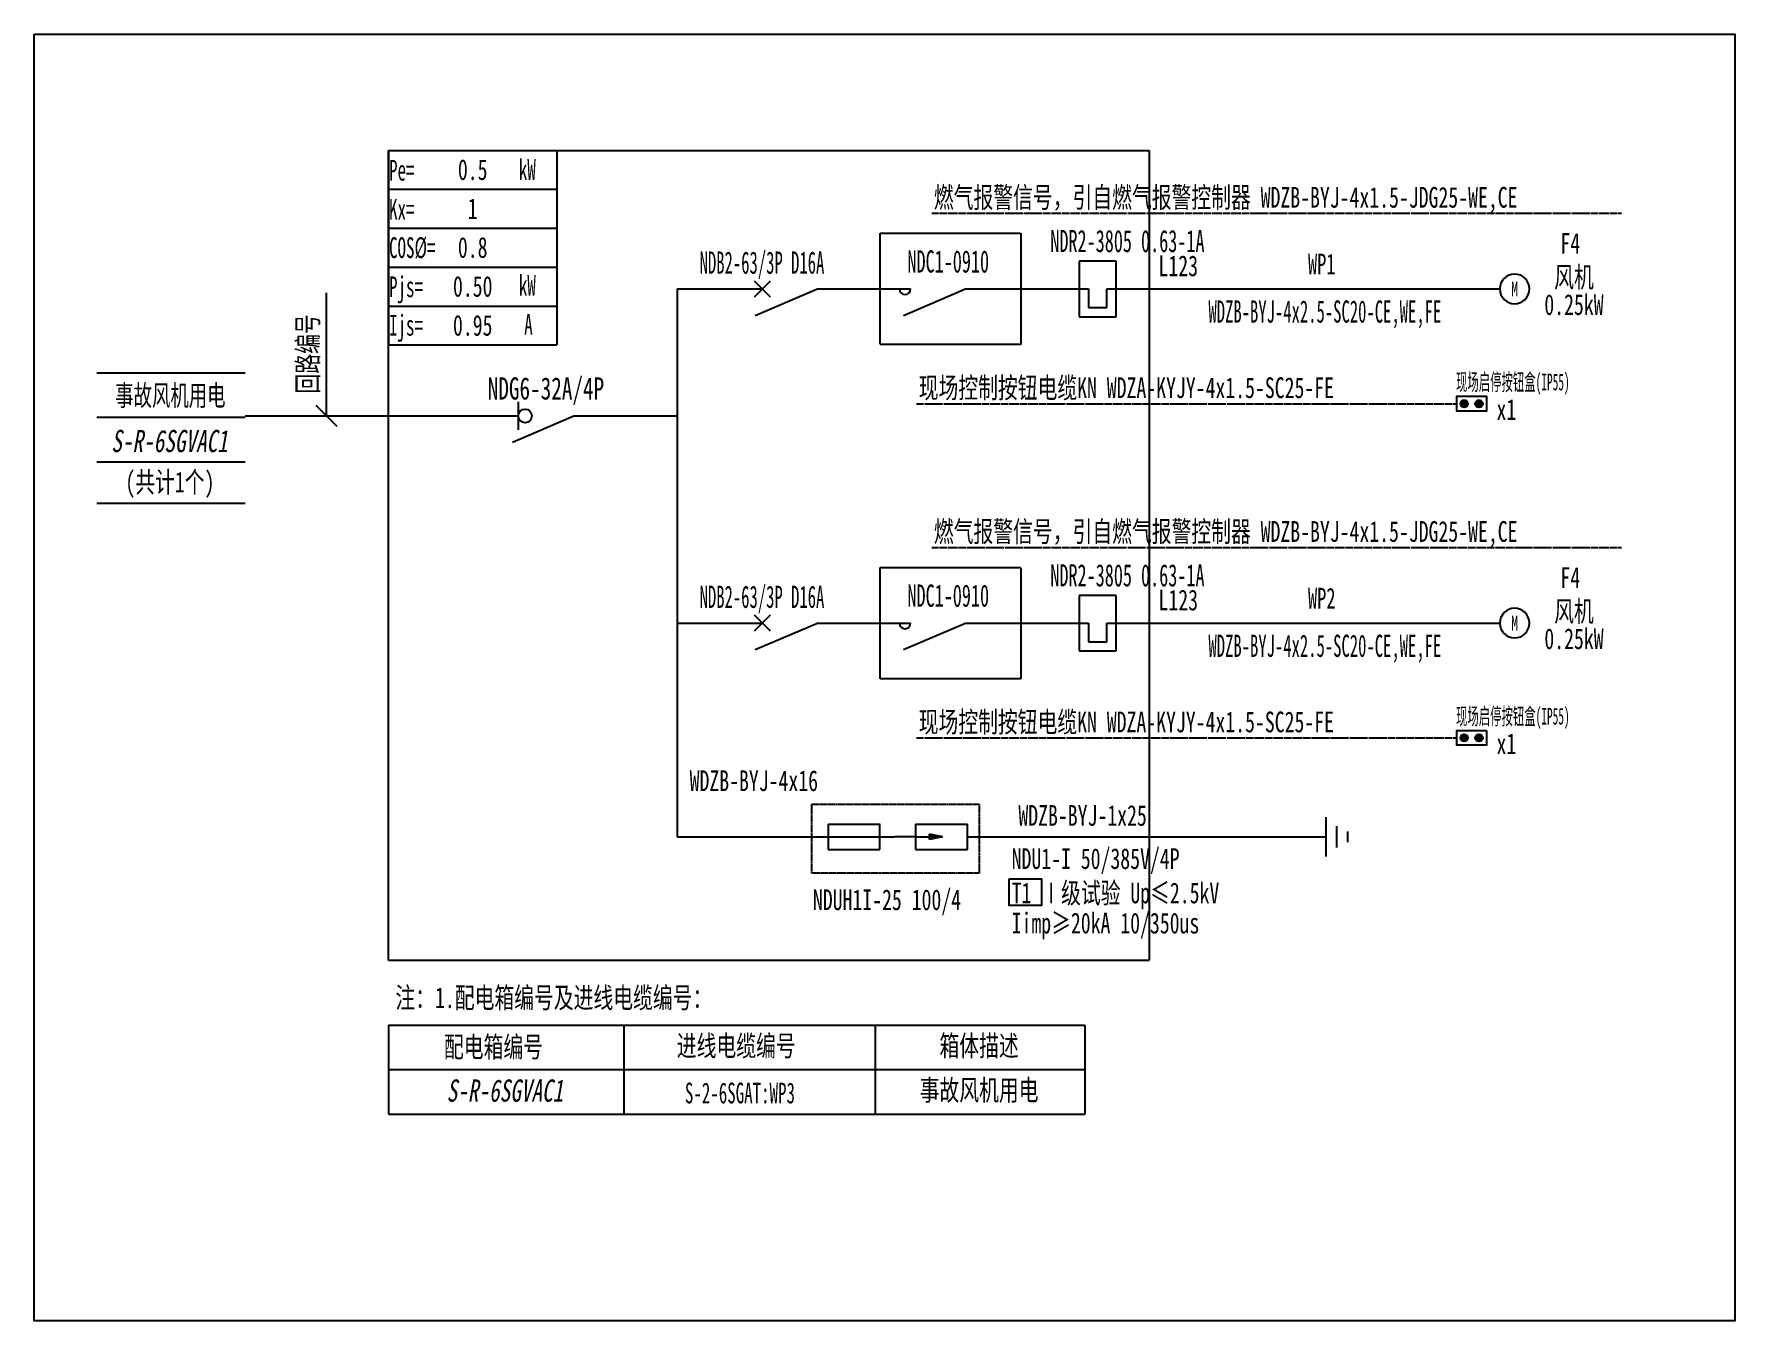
# Model space of a CAD drawing. Extents: x 296932 to 299404, y 364250 to 366118.
import ezdxf
from ezdxf.enums import TextEntityAlignment as Align

# ---------------------------------------------------------------- set-up
doc = ezdxf.new("R2010")
doc.units = 0
doc.header["$MEASUREMENT"] = 0
for name, pattern in [('DASH', [0.35, 0.25, -0.1]), ('DASHDOT', [1, 0.5, -0.25, 0, -0.25]), ('DASHED', [0.75, 0.5, -0.25]), ('DASHED2', [0.375, 0.25, -0.125])]:
    doc.linetypes.add(name, pattern=pattern)
for name, color, linetype in [('D_E_Eqpm(强电设备)', 100, 'Continuous'), ('D_E_Eqpm（强电设备）', 100, 'Continuous'), ('D_E_Text(强电文字)', 51, 'Continuous'), ('D_E_Text（强电文字）', 51, 'Continuous'), ('D_E_Wire(强电线缆)', 10, 'Continuous'), ('D_E_Wire（强电线缆）', 10, 'Continuous'), ('D_T_TableDim(表格尺寸)', 255, 'Continuous'), ('D_T_TableDim（表格尺寸）', 255, 'Continuous'), ('系统图', 220, 'Continuous')]:
    doc.layers.add(name, color=color, linetype=linetype)
doc.styles.add('$1$电气', font='', dxfattribs={"width": 0.7})
doc.styles.add('$1$电气箱', font='simhei.ttf', dxfattribs={"width": 0.8, "oblique": 10})
doc.styles.add('$3$电气', font='', dxfattribs={"width": 0.7})
doc.styles.add('电气', font='', dxfattribs={"width": 0.7})
doc.styles.add('电气箱', font='simhei.ttf', dxfattribs={"width": 0.8, "oblique": 10})
doc.styles.get('$1$电气').set_extended_font_data('SimSun')
doc.styles.get('$3$电气').set_extended_font_data('SimSun')
doc.styles.get('电气').set_extended_font_data('SimSun')

# ---------------------------------------------------------------- blocks, each defined once
blk = doc.blocks.new('电机启停按钮')
at = {"layer": 'D_E_Eqpm（强电设备）'}
for points in [[(150, 300, 1), (50, 300, 1)], [(50, 100, 1), (150, 100, 1)]]:
    blk.add_hatch(color=51, dxfattribs=at).paths.add_polyline_path(points)
blk.add_lwpolyline([(0, 400), (200, 400), (200, 0), (0, 0)], close=True, dxfattribs=at)
for centre in [(100, 300), (100, 100)]:
    blk.add_circle(centre, 50, dxfattribs=at)
blk = doc.blocks.new('1')
at = {"layer": 'D_E_Eqpm(强电设备)'}
for p, q in [((-314387, 61832), (-314387, 61082)), ((-313887, 61832), (-314387, 61832)), ((-313887, 61082), (-313887, 61832)), ((-314262, 61457), (-314262, 61207)), ((-314012, 61207), (-314012, 61457)), ((-314387, 61082), (-313887, 61082)), ((-314262, 61207), (-314012, 61207))]:
    blk.add_line(p, q, dxfattribs=at)
blk = doc.blocks.new('电机')
at = {"layer": 'D_E_Eqpm（强电设备）'}
for start, end in [(90, 180), (180, 270), (0, 90), (270, 0)]:
    blk.add_arc((0, 0), 200, start, end, dxfattribs=at)
at = {"layer": 'D_E_Eqpm（强电设备）', "color": 51, "style": '电气', "width": 0.7}
blk.add_text('M', height=200, dxfattribs=at).set_placement((0, 0), align=Align.MIDDLE)

msp = doc.modelspace()

# ---------------------------------------------------------------- linework, layer by layer
at = {"linetype": 'DASHED'}
for p, q in [((297447.4, 364773.1), (297447.4, 365949.1)), ((297447.4, 365949.1), (298552.4, 365949.1)), ((298552.4, 365949.1), (298552.4, 364773.1)), ((298552.4, 364773.1), (297447.4, 364773.1))]:
    msp.add_line(p, q, dxfattribs=at)
at = {"linetype": 'DASHED2', "elevation": 0}
msp.add_lwpolyline([(298062.2, 364999.8), (298305.4, 364999.8), (298305.4, 364899.7), (298062.2, 364899.7)], close=True, dxfattribs=at)
at = {"layer": 'D_E_Eqpm(强电设备)', "color": 100}
for p, q in [((297979.3, 365736.5), (298002.1, 365759.4)), ((298002.1, 365736.5), (297979.3, 365759.4)), ((298002.1, 365759.4), (297979.3, 365736.5)), ((297979.3, 365759.4), (298002.1, 365736.5)), ((298071.4, 365747.9), (297980.3, 365708.9)), ((298286.7, 365747.9), (298195.6, 365708.9)), ((297979.3, 365251.3), (298002.1, 365274.1)), ((298002.1, 365251.3), (297979.3, 365274.1)), ((298002.1, 365274.1), (297979.3, 365251.3)), ((297979.3, 365274.1), (298002.1, 365251.3)), ((298071.4, 365262.7), (297980.3, 365223.7)), ((298286.7, 365262.7), (298195.6, 365223.7))]:
    msp.add_line(p, q, dxfattribs=at)
at = {"layer": 'D_E_Eqpm(强电设备)'}
for p, q in [((298086, 364970.7), (298161.7, 364970.7)), ((298086, 364970.7), (298086, 364934.1)), ((298161.4, 364934.1), (298161.4, 364970.7)), ((298213.1, 364970.7), (298288.8, 364970.7)), ((298213.1, 364970.7), (298213.1, 364934.1)), ((298288.5, 364934.1), (298288.5, 364970.7)), ((298213.1, 364952.4), (298182.5, 364952.4)), ((298213.1, 364952.4), (298252.3, 364952.4)), ((298252.3, 364952.4), (298233.3, 364956.3)), ((298233.3, 364948.5), (298233.3, 364956.3)), ((298252.3, 364952.4), (298233.3, 364948.5)), ((298086, 364934.1), (298161.4, 364934.1)), ((298213.1, 364934.1), (298288.5, 364934.1))]:
    msp.add_line(p, q, dxfattribs=at)
at = {"layer": 'D_E_Eqpm(强电设备)', "color": 100}
for centre in [(298197.9, 365747.9), (298197.9, 365262.7)]:
    msp.add_arc(centre, 8.07, 180, 0, dxfattribs=at)
at = {"layer": 'D_E_Eqpm(强电设备)'}
msp.add_solid([(298233.3, 364948.5), (298252.3, 364952.4), (298233.3, 364956.3)], dxfattribs=at)
at = {"layer": 'D_E_Eqpm（强电设备）', "color": 100}
msp.add_line((297627.5, 365525.4), (297716.6, 365563.6), dxfattribs=at)
at = {"layer": 'D_E_Eqpm（强电设备）'}
msp.add_line((297635.8, 365584), (297635.8, 365543.2), dxfattribs=at)
msp.add_circle((297645.8, 365563.6), 9.92, dxfattribs=at)
at = {"layer": 'D_E_Text（强电文字）'}
for p, q in [((297447.4, 365949.1), (297447.4, 365666.6)), ((297447.4, 365949.1), (297692.2, 365949.1)), ((297692.2, 365949.1), (297692.2, 365666.6)), ((297447.4, 365892.6), (297692.2, 365892.6)), ((297447.4, 365836.1), (297692.2, 365836.1)), ((297447.4, 365779.6), (297692.2, 365779.6)), ((297357.5, 365563.6), (297357.5, 365742.2)), ((297447.4, 365723.1), (297692.2, 365723.1)), ((297447.4, 365666.6), (297692.2, 365666.6)), ((297372.7, 365548.4), (297342.2, 365578.8))]:
    msp.add_line(p, q, dxfattribs=at)
at = {"layer": 'D_E_Text（强电文字）', "elevation": 0}
msp.add_lwpolyline([(298349.3, 364891.2), (298396.1, 364891.2), (298396.1, 364852.7), (298349.3, 364852.7)], close=True, dxfattribs=at)
at = {"layer": 'D_E_Wire(强电线缆)', "color": 10}
for p, q in [((297866.8, 365747.9), (297990.7, 365747.9)), ((298071.4, 365747.9), (298206, 365747.9)), ((298286.7, 365747.9), (298464.3, 365747.9)), ((298491.2, 365747.9), (299061.9, 365747.9)), ((297866.8, 365262.7), (297990.7, 365262.7)), ((298071.4, 365262.7), (298206, 365262.7)), ((298286.7, 365262.7), (298464.3, 365262.7)), ((298491.2, 365262.7), (299061.9, 365262.7))]:
    msp.add_line(p, q, dxfattribs=at)
at = {"layer": 'D_E_Wire（强电线缆）', "linetype": 'DASHDOT', "ltscale": 0.5}
for p, q in [((298236.6, 365857.7), (299238.8, 365857.7)), ((298214.7, 365581.3), (298999.4, 365581.3)), ((298236.6, 365372.5), (299238.8, 365372.5)), ((298214.7, 365096.1), (298999.4, 365096.1))]:
    msp.add_line(p, q, dxfattribs=at)
at = {"layer": 'D_E_Wire（强电线缆）'}
for p, q in [((297866.8, 365747.9), (297866.8, 364952.4)), ((297239.1, 365563.6), (297635.8, 365563.6)), ((297716.6, 365563.6), (297866.8, 365563.6)), ((298809.7, 364923.7), (298809.7, 364981.2)), ((298825.3, 364936.7), (298825.3, 364968.1)), ((297866.8, 364952.4), (298182.5, 364952.4)), ((298288.5, 364952.4), (298809.7, 364952.4)), ((298841, 364944.5), (298841, 364960.2))]:
    msp.add_line(p, q, dxfattribs=at)
at = {"layer": 'D_T_TableDim(表格尺寸)', "linetype": 'DASH', "elevation": 0}
for points in [[(298161.5, 365828.7), (298366, 365828.7), (298366, 365667.2), (298161.5, 365667.2)], [(298161.5, 365343.5), (298366, 365343.5), (298366, 365182), (298161.5, 365182)]]:
    msp.add_lwpolyline(points, close=True, dxfattribs=at)
at = {"layer": 'D_T_TableDim（表格尺寸）', "color": 255}
for p, q in [((297023.8, 365626.2), (297239.1, 365626.2)), ((297023.8, 365561.7), (297239.1, 365561.7)), ((297023.8, 365497.1), (297239.1, 365497.1)), ((297023.8, 365437.1), (297239.1, 365437.1))]:
    msp.add_line(p, q, dxfattribs=at)
at = {"layer": 'D_T_TableDim（表格尺寸）', "ltscale": 3.5}
for p, q in [((297447.4, 364679), (298459, 364679)), ((297447.4, 364679), (297447.4, 364549.9)), ((297789.4, 364679), (297789.4, 364549.9)), ((298154.6, 364679), (298154.6, 364549.9)), ((298459, 364679), (298459, 364549.9)), ((297447.4, 364614.4), (298459, 364614.4)), ((297447.4, 364614.4), (298459, 364614.4)), ((297789.4, 364614.4), (297789.4, 364549.9)), ((298154.6, 364614.4), (298154.6, 364549.9)), ((297447.4, 364549.9), (298459, 364549.9))]:
    msp.add_line(p, q, dxfattribs=at)
at = {"layer": '系统图', "ltscale": 9973.992009}
msp.add_lwpolyline([(296932.5, 366118), (299403.5, 366118), (299403.5, 364249.5), (296932.5, 364249.5)], close=True, dxfattribs=at)

# ---------------------------------------------------------------- block references
at = {"layer": 'D_E_Eqpm(强电设备)', "color": 100, "xscale": 0.1076289442000022, "yscale": 0.1076289442000022, "zscale": 0.1076289442000022}
for p in [(332288, 359133.3), (332288, 358648.1)]:
    msp.add_blockref('1', p, dxfattribs=at)
at = {"layer": 'D_E_Eqpm（强电设备）', "xscale": 0.1076289442000022, "yscale": 0.1076289442000022, "zscale": 0.1076289442000022}
for p in [(299083.4, 365747.9), (299083.4, 365262.7)]:
    msp.add_blockref('电机', p, dxfattribs=at)
at = {"layer": 'D_E_Eqpm（强电设备）', "xscale": 0.1076289442000022, "yscale": 0.1076289442000022, "zscale": 0.1076289442000022, "rotation": 270}
for p in [(298999.4, 365592), (298999.4, 365106.8)]:
    msp.add_blockref('电机启停按钮', p, dxfattribs=at)

# ---------------------------------------------------------------- texts
at = {"layer": 'D_E_Text(强电文字)', "color": 51, "style": '电气'}
for s, height, width, p in [('NDR2-3805 0.63-1A', 32.289, 0.6, (298408.9, 365801.3)), ('NDB2-63/3P D16A', 32.289, 0.55, (297899.4, 365770)), ('NDC1-0910', 32.29, 0.6, (298201.3, 365771.7)), ('NDR2-3805 0.63-1A', 32.289, 0.6, (298408.9, 365316)), ('NDB2-63/3P D16A', 32.289, 0.55, (297899.4, 365284.8)), ('NDC1-0910', 32.29, 0.6, (298201.3, 365286.5))]:
    msp.add_text(s, height=height, dxfattribs=dict(at, width=width)).set_placement(p)
at = {"layer": 'D_E_Text(强电文字)', "color": 51, "style": '电气', "width": 0.55}
for p in [(298807.7, 365711.2), (298807.7, 365225.9)]:
    msp.add_text('WDZB-BYJ-4x2.5-SC20-CE,WE,FE', height=32.289, dxfattribs=at).set_placement(p, align=Align.MIDDLE)
at = {"layer": 'D_E_Text(强电文字)', "color": 51, "style": '$3$电气', "width": 0.7}
msp.add_text('NDG6-32A/4P', height=32.289, dxfattribs=at).set_placement((297676.2, 365587.3), align=Align.CENTER)
at = {"layer": 'D_E_Text(强电文字)', "style": '电气', "width": 0.7}
for s, p in [('WDZB-BYJ-4x16', (297884.9, 365018.8)), ('WDZB-BYJ-1x25', (298362.5, 364968.4)), ('T1 Ⅰ级试验 Up≤2.5kV ', (298352.7, 364855.9)), ('Iimp≥20kA 10/350us', (298352.7, 364812.1))]:
    msp.add_text(s, height=30.136, dxfattribs=at).set_placement(p)
at = {"layer": 'D_E_Text(强电文字)', "color": 51, "true_color": 0xffff7f, "style": '电气', "width": 0.7}
msp.add_text('NDU1-I 50/385V/4P', height=30.136, dxfattribs=at).set_placement((298352.7, 364905.7))
at = {"layer": 'D_E_Text（强电文字）', "linetype": 'Continuous', "style": '电气', "width": 0.6}
for s, height, p in [('Pe=', 30.14, (297448.3, 365905.2)), ('kW', 30.14, (297636.8, 365906.2)), ('Kx=', 30.14, (297448.3, 365848.5)), ('COS%%C=', 30.14, (297448.3, 365792.8)), ('Pjs=', 30.14, (297448.3, 365736)), ('kW', 30.14, (297636.8, 365737.9)), ('Ijs=', 30.14, (297448.3, 365680.1)), ('A', 30.1, (297644.6, 365681.4))]:
    msp.add_text(s, height=height, dxfattribs=at).set_placement(p)
at = {"layer": 'D_E_Text（强电文字）'}
for s, height, style, width, p in [('燃气报警信号，引自燃气报警控制器 WDZB-BYJ-4x1.5-JDG25-WE,CE', 30.136, '电气', 0.7, (298239.7, 365865.9)), ('F4', 30.14, '电气', 0.7, (299149.9, 365799)), ('L123', 30.14, '电气', 0.7, (298566.1, 365766.4)), ('WP1', 30.14, '$1$电气', 0.65, (298783.2, 365769.1)), ('现场控制按钮电缆KN WDZA-KYJY-4x1.5-SC25-FE', 30.136, '电气', 0.7, (298217.7, 365589.4)), ('现场启停按钮盒(IP55)', 24.217, '电气', 0.5, (298998.3, 365600.7)), ('x1', 30.14, '电气', 0.7, (299057.1, 365557.8)), ('燃气报警信号，引自燃气报警控制器 WDZB-BYJ-4x1.5-JDG25-WE,CE', 30.136, '电气', 0.7, (298239.7, 365380.7)), ('F4', 30.14, '电气', 0.7, (299149.9, 365313.8)), ('WP2', 30.14, '$1$电气', 0.65, (298783.2, 365283.8)), ('L123', 30.14, '电气', 0.7, (298566.1, 365281.2)), ('现场启停按钮盒(IP55)', 24.217, '电气', 0.5, (298998.3, 365115.4)), ('现场控制按钮电缆KN WDZA-KYJY-4x1.5-SC25-FE', 30.136, '电气', 0.7, (298217.7, 365104.2)), ('x1', 30.14, '电气', 0.7, (299057.1, 365072.6)), ('注：1.配电箱编号及进线电缆编号：', 30.136, '电气', 0.7, (297457.5, 364703.8))]:
    msp.add_text(s, height=height, dxfattribs=dict(at, style=style, width=width)).set_placement(p)
for s, height, style, width, p in [('风机', 30.14, '电气', 0.7, (299169.6, 365765.7)), ('0.25kW', 30.14, '电气', 0.7, (299169.6, 365725.6)), ('事故风机用电', 30.14, '$1$电气', 0.65, (297130.6, 365593.8)), ('风机', 30.14, '电气', 0.7, (299169.6, 365280.5)), ('0.25kW', 30.14, '电气', 0.7, (299169.6, 365240.4)), ('配电箱编号', 30.14, '电气', 0.7, (297600, 364648.1)), ('进线电缆编号', 30.14, '电气', 0.7, (297952.6, 364649.7)), ('箱体描述', 30.14, '电气', 0.7, (298305.4, 364649.7)), ('S-2-6SGAT:WP3', 30.136, '电气', 0.6, (297958, 364580.5)), ('事故风机用电', 30.14, '电气', 0.7, (298305.4, 364585.1))]:
    msp.add_text(s, height=height, dxfattribs=dict(at, style=style, width=width)).set_placement(p, align=Align.MIDDLE)
at = {"layer": 'D_E_Text（强电文字）', "style": '$3$电气', "width": 0.7}
msp.add_text('回路编号', height=30.14, rotation=90, dxfattribs=at).set_placement((297345.2, 365596.1))
at = {"layer": 'D_E_Text（强电文字）', "color": 7, "style": '$1$电气箱', "oblique": 10, "width": 0.7}
msp.add_text('S-R-6SGVAC1', height=32.289, dxfattribs=at).set_placement((297129.3, 365527.1), align=Align.MIDDLE)
at = {"layer": 'D_E_Text（强电文字）', "style": '$1$电气', "width": 0.7}
msp.add_text('(共计1个)', height=30.14, dxfattribs=at).set_placement((297129.9, 365452.5), align=Align.CENTER)
at = {"layer": 'D_E_Text（强电文字）', "color": 51, "true_color": 0xffff7f, "style": '电气', "width": 0.7}
msp.add_text('NDUH1I-25 100/4', height=30.136, dxfattribs=at).set_placement((298064, 364846))
at = {"layer": 'D_E_Text（强电文字）', "style": '电气箱', "oblique": 10, "width": 0.7}
msp.add_text('S-R-6SGVAC1', height=32.289, dxfattribs=at).set_placement((297616.5, 364584), align=Align.MIDDLE)
at = {"layer": 'D_E_Text（强电文字）', "width": 244.833, "attachment_point": 5, "style": '电气'}
for s, insert, char_height in [('0.5', (297569.8, 365920.9), 30.14), ('1', (297569.8, 365864.4), 30.1), ('0.8', (297569.8, 365807.9), 30.14), ('{\\C200;0.50}', (297569.8, 365751.4), 30.136), ('{\\C200;0.95}', (297569.8, 365694.8), 30.136)]:
    msp.add_mtext(s, dxfattribs=dict(at, insert=insert, char_height=char_height))

doc.saveas('drawing.dxf')
